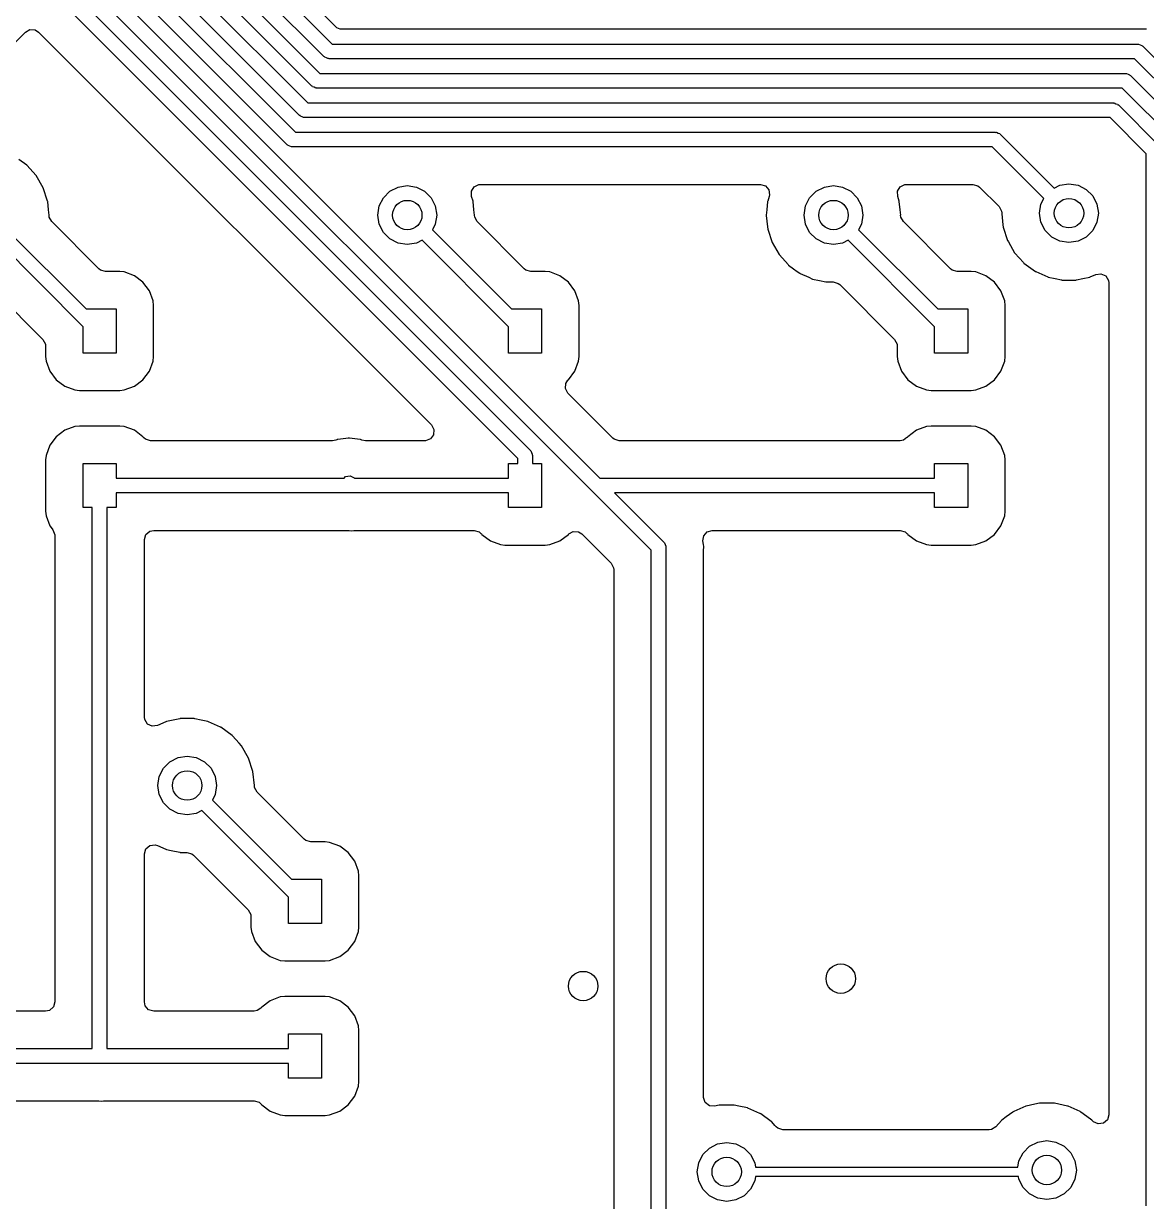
# Model space of a CAD drawing. Extents: x 1.41 to 5.39, y -5.53 to -2.36.
# Drawn here: x 4.425 to 5.026, y -4.643 to -4.013 of the extents above; entities that cross this region are included whole.
import ezdxf

# ---------------------------------------------------------------- set-up
doc = ezdxf.new("R2010")
doc.units = 0
doc.header["$MEASUREMENT"] = 0
doc.layers.add('BLACK', color=7, linetype='CONTINUOUS')

msp = doc.modelspace()

# ---------------------------------------------------------------- linework, layer by layer
at = {"layer": 'BLACK', "linetype": 'CONTINUOUS'}
for p, q in [((4.5197, -3.95327), (4.59009, -4.02366)), ((4.59219, -4.01465), (4.52871, -3.95117)), ((4.50397, -3.95979), (4.58358, -4.03939)), ((4.58568, -4.03038), (4.51298, -3.95768)), ((4.48821, -3.96626), (4.57706, -4.05512)), ((4.57916, -4.04611), (4.49725, -3.9642)), ((4.47248, -3.97278), (4.57055, -4.07085)), ((4.57265, -4.06184), (4.48149, -3.97068)), ((4.45675, -3.97929), (4.73336, -4.25591)), ((4.56613, -4.07757), (4.46576, -3.97719)), ((4.44102, -3.98581), (4.69609, -4.24088)), ((4.72895, -4.26263), (4.45003, -3.98371)), ((4.68937, -4.24529), (4.4343, -3.99022)), ((4.28425, -4.15908), (4.42604, -4.01729)), ((4.42604, -4.01729), (4.42849, -4.01595)), ((4.42849, -4.01595), (4.43128, -4.01615)), ((4.43128, -4.01615), (4.43305, -4.01729)), ((4.43305, -4.01729), (4.64318, -4.22742)), ((4.59248, -4.0148), (4.59219, -4.01465)), ((4.59266, -4.01505), (4.59248, -4.0148)), ((4.59354, -4.01534), (4.59266, -4.01505)), ((4.59436, -4.01576), (4.59354, -4.01534)), ((4.59468, -4.01571), (4.59436, -4.01576)), ((4.59498, -4.0158), (4.59468, -4.01571)), ((5.02579, -4.0158), (4.59498, -4.0158)), ((4.59009, -4.02366), (5.0209, -4.02366)), ((5.0209, -4.02366), (5.02121, -4.02376)), ((5.02121, -4.02376), (5.02152, -4.02371)), ((5.02152, -4.02371), (5.02234, -4.02413)), ((5.02234, -4.02413), (5.02322, -4.02441)), ((5.02322, -4.02441), (5.02341, -4.02467)), ((5.02341, -4.02467), (5.02369, -4.02481)), ((5.02369, -4.02481), (5.06377, -4.06489)), ((4.58596, -4.03052), (4.58568, -4.03038)), ((4.58615, -4.03078), (4.58596, -4.03052)), ((4.58703, -4.03107), (4.58615, -4.03078)), ((4.58785, -4.03149), (4.58703, -4.03107)), ((4.58816, -4.03144), (4.58785, -4.03149)), ((4.58846, -4.03153), (4.58816, -4.03144)), ((5.01927, -4.03153), (4.58846, -4.03153)), ((5.05705, -4.06931), (5.01927, -4.03153)), ((4.58358, -4.03939), (5.01439, -4.03939)), ((5.01439, -4.03939), (5.01469, -4.03949)), ((5.01469, -4.03949), (5.01501, -4.03944)), ((5.01501, -4.03944), (5.01583, -4.03986)), ((5.01583, -4.03986), (5.0167, -4.04014)), ((5.0167, -4.04014), (5.01689, -4.0404)), ((5.01689, -4.0404), (5.01717, -4.04054)), ((5.01717, -4.04054), (5.04804, -4.07141)), ((4.57945, -4.04625), (4.57916, -4.04611)), ((4.57963, -4.04651), (4.57945, -4.04625)), ((4.58051, -4.0468), (4.57963, -4.04651)), ((4.58133, -4.04721), (4.58051, -4.0468)), ((4.58165, -4.04716), (4.58133, -4.04721)), ((4.58195, -4.04726), (4.58165, -4.04716)), ((5.01276, -4.04726), (4.58195, -4.04726)), ((5.04132, -4.07582), (5.01276, -4.04726)), ((4.57706, -4.05512), (5.00787, -4.05512)), ((5.00787, -4.05512), (5.00818, -4.05522)), ((5.00818, -4.05522), (5.00849, -4.05517)), ((5.00849, -4.05517), (5.00931, -4.05559)), ((5.00931, -4.05559), (5.01019, -4.05587)), ((5.01019, -4.05587), (5.01037, -4.05613)), ((5.01037, -4.05613), (5.01066, -4.05627)), ((5.01066, -4.05627), (5.03231, -4.07792)), ((4.57293, -4.06198), (4.57265, -4.06184)), ((4.57312, -4.06224), (4.57293, -4.06198)), ((4.574, -4.06253), (4.57312, -4.06224)), ((4.57482, -4.06294), (4.574, -4.06253)), ((4.57513, -4.06289), (4.57482, -4.06294)), ((4.57543, -4.06299), (4.57513, -4.06289)), ((5.00624, -4.06299), (4.57543, -4.06299)), ((5.02559, -4.08234), (5.00624, -4.06299)), ((4.57055, -4.07085), (4.94486, -4.07085)), ((4.94486, -4.07085), (4.94517, -4.07095)), ((4.94517, -4.07095), (4.94548, -4.0709)), ((4.94548, -4.0709), (4.9463, -4.07131)), ((4.9463, -4.07131), (4.94718, -4.0716)), ((4.94718, -4.0716), (4.94736, -4.07186)), ((4.94736, -4.07186), (4.94765, -4.072)), ((4.94765, -4.072), (4.97638, -4.10073)), ((4.56642, -4.07771), (4.56613, -4.07757)), ((4.5666, -4.07797), (4.56642, -4.07771)), ((4.56748, -4.07825), (4.5666, -4.07797)), ((4.5683, -4.07867), (4.56748, -4.07825)), ((4.56862, -4.07862), (4.5683, -4.07867)), ((4.56892, -4.07872), (4.56862, -4.07862)), ((4.94323, -4.07872), (4.56892, -4.07872)), ((4.97081, -4.1063), (4.94323, -4.07872)), ((5.02559, -4.64513), (5.02559, -4.08234)), ((4.42682, -4.08843), (4.42261, -4.08537)), ((4.427, -4.08862), (4.42682, -4.08843)), ((4.43161, -4.09375), (4.427, -4.08862)), ((4.427, -4.08862), (4.427, -4.08862)), ((4.43185, -4.09402), (4.43161, -4.09375)), ((4.43561, -4.10053), (4.43185, -4.09402)), ((4.43793, -4.10768), (4.43561, -4.10053)), ((4.62106, -4.10242), (4.62545, -4.10018)), ((4.62545, -4.10018), (4.63031, -4.09941)), ((4.63031, -4.09941), (4.63518, -4.10018)), ((4.63518, -4.10018), (4.63957, -4.10242)), ((4.66462, -4.10244), (4.66606, -4.10005)), ((4.66606, -4.10005), (4.66857, -4.09881)), ((4.66857, -4.09881), (4.66942, -4.09874)), ((4.66942, -4.09874), (4.81917, -4.09874)), ((4.81917, -4.09874), (4.82185, -4.09953)), ((4.82185, -4.09953), (4.82368, -4.10164)), ((4.82368, -4.10164), (4.82408, -4.10441)), ((4.84901, -4.10242), (4.8534, -4.10018)), ((4.8534, -4.10018), (4.85827, -4.09941)), ((4.85827, -4.09941), (4.86313, -4.10018)), ((4.86313, -4.10018), (4.86752, -4.10242)), ((4.89257, -4.10244), (4.89402, -4.10005)), ((4.89402, -4.10005), (4.89652, -4.09881)), ((4.89652, -4.09881), (4.89737, -4.09874)), ((4.89737, -4.09874), (4.93289, -4.09874)), ((4.93289, -4.09874), (4.93557, -4.09953)), ((4.93557, -4.09953), (4.93639, -4.10019)), ((4.93639, -4.10019), (4.94686, -4.11066)), ((4.97638, -4.10073), (4.97939, -4.0992)), ((4.97939, -4.0992), (4.98425, -4.09843)), ((4.98425, -4.09843), (4.98912, -4.0992)), ((4.98912, -4.0992), (4.99351, -4.10143)), ((4.99351, -4.10143), (4.99699, -4.10492)), ((4.43796, -4.10794), (4.43793, -4.10768)), ((4.43842, -4.11229), (4.43796, -4.10794)), ((4.43796, -4.10794), (4.43796, -4.10794)), ((4.61534, -4.11029), (4.61757, -4.1059)), ((4.61757, -4.1059), (4.62106, -4.10242)), ((4.63957, -4.10242), (4.64306, -4.1059)), ((4.64306, -4.1059), (4.64529, -4.11029)), ((4.6647, -4.10523), (4.66462, -4.10244)), ((4.66549, -4.10768), (4.6647, -4.10523)), ((4.66552, -4.10794), (4.66549, -4.10768)), ((4.66598, -4.11229), (4.66552, -4.10794)), ((4.66552, -4.10794), (4.66552, -4.10794)), ((4.82306, -4.10794), (4.8226, -4.11229)), ((4.82309, -4.10768), (4.82306, -4.10794)), ((4.82306, -4.10794), (4.82306, -4.10794)), ((4.82388, -4.10523), (4.82309, -4.10768)), ((4.82408, -4.10441), (4.82388, -4.10523)), ((4.84329, -4.11029), (4.84553, -4.1059)), ((4.84553, -4.1059), (4.84901, -4.10242)), ((4.86752, -4.10242), (4.87101, -4.1059)), ((4.87101, -4.1059), (4.87324, -4.11029)), ((4.89265, -4.10523), (4.89257, -4.10244)), ((4.89345, -4.10768), (4.89265, -4.10523)), ((4.89347, -4.10794), (4.89345, -4.10768)), ((4.89393, -4.11229), (4.89347, -4.10794)), ((4.89347, -4.10794), (4.89347, -4.10794)), ((4.96927, -4.10931), (4.97081, -4.1063)), ((4.99699, -4.10492), (4.99923, -4.10931)), ((4.43872, -4.11516), (4.43842, -4.11229)), ((4.61457, -4.11516), (4.61534, -4.11029)), ((4.64529, -4.11029), (4.64606, -4.11516)), ((4.66628, -4.11516), (4.66598, -4.11229)), ((4.8226, -4.11229), (4.8223, -4.11516)), ((4.84252, -4.11516), (4.84329, -4.11029)), ((4.87324, -4.11029), (4.87402, -4.11516)), ((4.89423, -4.11516), (4.89393, -4.11229)), ((4.94686, -4.11066), (4.9482, -4.11312)), ((4.9482, -4.11312), (4.9483, -4.11404)), ((4.9483, -4.11404), (4.94829, -4.11417)), ((4.94829, -4.11417), (4.94831, -4.11443)), ((4.9685, -4.11417), (4.96927, -4.10931)), ((4.96927, -4.11904), (4.9685, -4.11417)), ((4.99923, -4.10931), (5, -4.11417)), ((5, -4.11417), (4.99923, -4.11904)), ((4.43871, -4.11529), (4.43872, -4.11516)), ((4.43881, -4.11621), (4.43871, -4.11529)), ((4.44015, -4.11867), (4.43881, -4.11621)), ((4.46536, -4.14388), (4.44015, -4.11867)), ((4.61534, -4.12002), (4.61457, -4.11516)), ((4.61757, -4.12441), (4.61534, -4.12002)), ((4.64529, -4.12002), (4.64376, -4.12303)), ((4.64606, -4.11516), (4.64529, -4.12002)), ((4.66627, -4.11529), (4.66628, -4.11516)), ((4.66637, -4.11621), (4.66627, -4.11529)), ((4.66771, -4.11867), (4.66637, -4.11621)), ((4.69292, -4.14388), (4.66771, -4.11867)), ((4.8223, -4.11516), (4.82233, -4.11542)), ((4.82233, -4.11542), (4.82233, -4.11542)), ((4.82233, -4.11542), (4.82296, -4.12139)), ((4.84329, -4.12002), (4.84252, -4.11516)), ((4.84553, -4.12441), (4.84329, -4.12002)), ((4.87324, -4.12002), (4.87171, -4.12303)), ((4.87402, -4.11516), (4.87324, -4.12002)), ((4.89422, -4.11529), (4.89423, -4.11516)), ((4.89432, -4.11621), (4.89422, -4.11529)), ((4.89566, -4.11867), (4.89432, -4.11621)), ((4.92087, -4.14388), (4.89566, -4.11867)), ((4.94831, -4.11443), (4.94893, -4.12031)), ((4.94893, -4.12031), (4.94907, -4.12165)), ((4.97151, -4.12343), (4.96927, -4.11904)), ((4.99923, -4.11904), (4.99699, -4.12343)), ((4.4162, -4.12303), (4.45852, -4.16535)), ((4.62106, -4.1279), (4.61757, -4.12441)), ((4.64376, -4.12303), (4.68608, -4.16535)), ((4.82296, -4.12139), (4.82309, -4.12263)), ((4.82309, -4.12263), (4.82541, -4.12979)), ((4.84901, -4.1279), (4.84553, -4.12441)), ((4.87171, -4.12303), (4.91403, -4.16535)), ((4.94907, -4.12165), (4.9514, -4.1288)), ((4.975, -4.12691), (4.97151, -4.12343)), ((4.99699, -4.12343), (4.99351, -4.12691)), ((4.45689, -4.17486), (4.41063, -4.1286)), ((4.62545, -4.13013), (4.62106, -4.1279)), ((4.63031, -4.13091), (4.62545, -4.13013)), ((4.63518, -4.13013), (4.63031, -4.13091)), ((4.63819, -4.1286), (4.63518, -4.13013)), ((4.68445, -4.17486), (4.63819, -4.1286)), ((4.82541, -4.12979), (4.82917, -4.1363)), ((4.8534, -4.13013), (4.84901, -4.1279)), ((4.85827, -4.13091), (4.8534, -4.13013)), ((4.86313, -4.13013), (4.85827, -4.13091)), ((4.86614, -4.1286), (4.86313, -4.13013)), ((4.9124, -4.17486), (4.86614, -4.1286)), ((4.9514, -4.1288), (4.95153, -4.12903)), ((4.95153, -4.12903), (4.95153, -4.12903)), ((4.95153, -4.12903), (4.95182, -4.12954)), ((4.95182, -4.12954), (4.95516, -4.13531)), ((4.97939, -4.12915), (4.975, -4.12691)), ((4.98425, -4.12992), (4.97939, -4.12915)), ((4.98912, -4.12915), (4.98425, -4.12992)), ((4.99351, -4.12691), (4.98912, -4.12915)), ((4.82917, -4.1363), (4.82935, -4.13649)), ((4.82935, -4.13649), (4.82935, -4.13649)), ((4.82935, -4.13649), (4.83403, -4.14169)), ((4.95516, -4.13531), (4.95533, -4.13551)), ((4.95533, -4.13551), (4.95533, -4.13551)), ((4.95533, -4.13551), (4.95989, -4.14057)), ((4.46619, -4.14455), (4.46536, -4.14388)), ((4.46887, -4.14533), (4.46619, -4.14455)), ((4.4765, -4.14533), (4.46887, -4.14533)), ((4.47895, -4.1456), (4.4765, -4.14533)), ((4.48432, -4.14761), (4.47895, -4.1456)), ((4.69374, -4.14455), (4.69292, -4.14388)), ((4.69643, -4.14533), (4.69374, -4.14455)), ((4.70406, -4.14533), (4.69643, -4.14533)), ((4.70651, -4.1456), (4.70406, -4.14533)), ((4.71188, -4.14761), (4.70651, -4.1456)), ((4.83403, -4.14169), (4.8342, -4.14188)), ((4.8342, -4.14188), (4.83695, -4.14388)), ((4.83695, -4.14388), (4.83893, -4.14532)), ((4.83893, -4.14532), (4.84029, -4.1463)), ((4.9217, -4.14455), (4.92087, -4.14388)), ((4.92438, -4.14533), (4.9217, -4.14455)), ((4.93201, -4.14533), (4.92438, -4.14533)), ((4.93446, -4.1456), (4.93201, -4.14533)), ((4.93983, -4.14761), (4.93446, -4.1456)), ((4.95989, -4.14057), (4.96019, -4.1409)), ((4.96019, -4.1409), (4.96627, -4.14532)), ((4.96627, -4.14532), (4.96651, -4.14543)), ((4.96651, -4.14543), (4.96651, -4.14543)), ((4.96651, -4.14543), (4.9729, -4.14827)), ((4.48891, -4.15105), (4.48432, -4.14761)), ((4.49235, -4.15564), (4.48891, -4.15105)), ((4.71647, -4.15105), (4.71188, -4.14761)), ((4.71991, -4.15564), (4.71647, -4.15105)), ((4.84029, -4.1463), (4.84052, -4.14641)), ((4.84052, -4.14641), (4.84052, -4.14641)), ((4.84052, -4.14641), (4.84506, -4.14843)), ((4.84506, -4.14843), (4.84715, -4.14936)), ((4.84715, -4.14936), (4.85072, -4.15012)), ((4.85072, -4.15012), (4.85425, -4.15087)), ((4.85425, -4.15087), (4.85425, -4.15087)), ((4.85425, -4.15087), (4.85451, -4.15093)), ((4.85451, -4.15093), (4.8581, -4.15093)), ((4.8581, -4.15093), (4.86078, -4.15171)), ((4.86078, -4.15171), (4.86161, -4.15238)), ((4.94442, -4.15105), (4.93983, -4.14761)), ((4.94786, -4.15564), (4.94442, -4.15105)), ((4.9729, -4.14827), (4.97314, -4.14838)), ((4.97314, -4.14838), (4.97682, -4.14916)), ((4.97682, -4.14916), (4.98024, -4.14989)), ((4.98024, -4.14989), (4.98024, -4.14989)), ((4.98024, -4.14989), (4.98049, -4.14994)), ((4.98049, -4.14994), (4.98801, -4.14994)), ((4.98801, -4.14994), (4.98827, -4.14989)), ((4.98827, -4.14989), (4.99169, -4.14916)), ((4.98827, -4.14989), (4.98827, -4.14989)), ((4.99169, -4.14916), (4.99537, -4.14838)), ((4.99537, -4.14838), (4.9956, -4.14827)), ((4.9956, -4.14827), (4.99859, -4.14694)), ((4.9956, -4.14827), (4.9956, -4.14827)), ((4.99859, -4.14694), (5.00136, -4.14657)), ((5.00136, -4.14657), (5.00389, -4.14775)), ((5.00389, -4.14775), (5.00538, -4.15012)), ((5.00538, -4.15012), (5.00557, -4.15147)), ((5.00557, -4.15147), (5.00557, -4.5964)), ((4.4061, -4.15238), (4.43542, -4.1817)), ((4.49436, -4.16101), (4.49235, -4.15564)), ((4.72192, -4.16101), (4.71991, -4.15564)), ((4.86161, -4.15238), (4.89093, -4.1817)), ((4.94987, -4.16101), (4.94786, -4.15564)), ((4.49463, -4.16346), (4.49436, -4.16101)), ((4.49463, -4.19087), (4.49463, -4.16346)), ((4.72219, -4.16346), (4.72192, -4.16101)), ((4.72219, -4.19087), (4.72219, -4.16346)), ((4.95014, -4.16346), (4.94987, -4.16101)), ((4.95014, -4.19087), (4.95014, -4.16346)), ((4.45852, -4.16535), (4.47461, -4.16535)), ((4.47461, -4.16535), (4.47461, -4.18898)), ((4.68608, -4.16535), (4.70217, -4.16535)), ((4.70217, -4.16535), (4.70217, -4.18898)), ((4.91403, -4.16535), (4.93012, -4.16535)), ((4.93012, -4.16535), (4.93012, -4.18898)), ((4.45689, -4.18898), (4.45689, -4.17486)), ((4.68445, -4.18898), (4.68445, -4.17486)), ((4.9124, -4.18898), (4.9124, -4.17486)), ((4.43542, -4.1817), (4.43676, -4.18415)), ((4.89093, -4.1817), (4.89227, -4.18415)), ((4.43676, -4.18415), (4.43687, -4.18521)), ((4.43687, -4.18521), (4.43687, -4.19087)), ((4.47461, -4.18898), (4.45689, -4.18898)), ((4.70217, -4.18898), (4.68445, -4.18898)), ((4.89227, -4.18415), (4.89238, -4.18521)), ((4.89238, -4.18521), (4.89238, -4.19087)), ((4.93012, -4.18898), (4.9124, -4.18898)), ((4.43687, -4.19087), (4.43714, -4.19332)), ((4.43714, -4.19332), (4.43915, -4.19869)), ((4.49235, -4.19869), (4.49436, -4.19332)), ((4.49436, -4.19332), (4.49463, -4.19087)), ((4.71991, -4.19869), (4.72192, -4.19332)), ((4.72192, -4.19332), (4.72219, -4.19087)), ((4.89238, -4.19087), (4.89265, -4.19332)), ((4.89265, -4.19332), (4.89466, -4.19869)), ((4.94786, -4.19869), (4.94987, -4.19332)), ((4.94987, -4.19332), (4.95014, -4.19087)), ((4.43915, -4.19869), (4.44259, -4.20328)), ((4.48891, -4.20328), (4.49235, -4.19869)), ((4.71647, -4.20328), (4.71991, -4.19869)), ((4.89466, -4.19869), (4.8981, -4.20328)), ((4.94442, -4.20328), (4.94786, -4.19869)), ((4.44259, -4.20328), (4.44718, -4.20672)), ((4.44718, -4.20672), (4.45255, -4.20873)), ((4.45255, -4.20873), (4.45499, -4.209)), ((4.4765, -4.209), (4.47895, -4.20873)), ((4.47895, -4.20873), (4.48432, -4.20672)), ((4.48432, -4.20672), (4.48891, -4.20328)), ((4.71489, -4.20801), (4.71509, -4.20522)), ((4.71623, -4.21046), (4.71489, -4.20801)), ((4.71509, -4.20522), (4.71622, -4.20347)), ((4.71622, -4.20347), (4.71647, -4.20328)), ((4.8981, -4.20328), (4.90269, -4.20672)), ((4.90269, -4.20672), (4.90806, -4.20873)), ((4.90806, -4.20873), (4.91051, -4.209)), ((4.93201, -4.209), (4.93446, -4.20873)), ((4.93446, -4.20873), (4.93983, -4.20672)), ((4.93983, -4.20672), (4.94442, -4.20328)), ((4.45499, -4.209), (4.4765, -4.209)), ((4.7402, -4.23443), (4.71623, -4.21046)), ((4.91051, -4.209), (4.93201, -4.209)), ((4.64318, -4.22742), (4.64452, -4.22987)), ((4.44259, -4.23373), (4.43915, -4.23832)), ((4.44718, -4.23029), (4.44259, -4.23373)), ((4.45255, -4.22828), (4.44718, -4.23029)), ((4.45499, -4.22801), (4.45255, -4.22828)), ((4.4765, -4.22801), (4.45499, -4.22801)), ((4.47895, -4.22828), (4.4765, -4.22801)), ((4.48432, -4.23029), (4.47895, -4.22828)), ((4.48891, -4.23373), (4.48432, -4.23029)), ((4.48912, -4.23401), (4.48891, -4.23373)), ((4.64432, -4.23266), (4.64265, -4.2349)), ((4.64452, -4.22987), (4.64432, -4.23266)), ((4.8981, -4.23373), (4.89789, -4.23401)), ((4.90269, -4.23029), (4.8981, -4.23373)), ((4.90806, -4.22828), (4.90269, -4.23029)), ((4.91051, -4.22801), (4.90806, -4.22828)), ((4.93201, -4.22801), (4.91051, -4.22801)), ((4.93446, -4.22828), (4.93201, -4.22801)), ((4.93983, -4.23029), (4.93446, -4.22828)), ((4.94442, -4.23373), (4.93983, -4.23029)), ((4.94786, -4.23832), (4.94442, -4.23373)), ((4.43915, -4.23832), (4.43714, -4.24369)), ((4.48937, -4.23426), (4.48912, -4.23401)), ((4.4894, -4.23424), (4.48937, -4.23426)), ((4.49032, -4.2351), (4.4894, -4.23424)), ((4.49301, -4.23589), (4.49032, -4.2351)), ((4.59027, -4.23589), (4.49301, -4.23589)), ((4.59217, -4.23551), (4.59027, -4.23589)), ((4.59256, -4.23535), (4.59217, -4.23551)), ((4.59286, -4.23522), (4.59256, -4.23535)), ((4.59318, -4.23518), (4.59286, -4.23522)), ((4.59879, -4.23444), (4.59318, -4.23518)), ((4.59318, -4.23518), (4.59318, -4.23518)), ((4.59911, -4.2344), (4.59879, -4.23444)), ((4.59944, -4.23444), (4.59911, -4.2344)), ((4.60505, -4.23518), (4.59944, -4.23444)), ((4.60537, -4.23522), (4.60505, -4.23518)), ((4.60505, -4.23518), (4.60505, -4.23518)), ((4.60606, -4.23551), (4.60537, -4.23522)), ((4.60796, -4.23589), (4.60606, -4.23551)), ((4.63967, -4.23589), (4.60796, -4.23589)), ((4.64003, -4.23587), (4.63967, -4.23589)), ((4.64265, -4.2349), (4.64003, -4.23587)), ((4.74103, -4.2351), (4.7402, -4.23443)), ((4.74371, -4.23589), (4.74103, -4.2351)), ((4.894, -4.23589), (4.74371, -4.23589)), ((4.89573, -4.23557), (4.894, -4.23589)), ((4.89757, -4.2342), (4.89573, -4.23557)), ((4.89764, -4.23426), (4.89757, -4.2342)), ((4.89789, -4.23401), (4.89764, -4.23426)), ((4.94987, -4.24369), (4.94786, -4.23832)), ((4.43714, -4.24369), (4.43687, -4.24614)), ((4.43687, -4.24614), (4.43687, -4.27355)), ((4.68937, -4.24803), (4.68937, -4.24529)), ((4.69609, -4.24088), (4.69624, -4.24116)), ((4.69624, -4.24116), (4.69649, -4.24135)), ((4.69649, -4.24135), (4.69678, -4.24223)), ((4.69678, -4.24223), (4.6972, -4.24305)), ((4.6972, -4.24305), (4.69715, -4.24336)), ((4.69715, -4.24336), (4.69724, -4.24366)), ((4.69724, -4.24366), (4.69724, -4.24803)), ((4.95014, -4.24614), (4.94987, -4.24369)), ((4.95014, -4.27355), (4.95014, -4.24614)), ((4.45689, -4.27165), (4.45689, -4.24803)), ((4.45689, -4.24803), (4.47461, -4.24803)), ((4.47461, -4.24803), (4.47461, -4.25591)), ((4.68445, -4.25591), (4.68445, -4.24803)), ((4.68445, -4.24803), (4.68937, -4.24803)), ((4.69724, -4.24803), (4.70217, -4.24803)), ((4.70217, -4.24803), (4.70217, -4.27165)), ((4.9124, -4.25591), (4.9124, -4.24803)), ((4.9124, -4.24803), (4.93012, -4.24803)), ((4.93012, -4.24803), (4.93012, -4.27165)), ((4.47461, -4.25591), (4.59648, -4.25591)), ((4.59648, -4.25591), (4.59733, -4.25505)), ((4.59733, -4.25505), (4.59973, -4.25467)), ((4.59973, -4.25467), (4.6019, -4.25578)), ((4.6019, -4.25578), (4.60202, -4.25591)), ((4.60202, -4.25591), (4.68445, -4.25591)), ((4.73336, -4.25591), (4.9124, -4.25591)), ((4.68445, -4.26378), (4.47461, -4.26378)), ((4.47461, -4.26378), (4.47461, -4.27165)), ((4.68445, -4.27165), (4.68445, -4.26378)), ((4.76081, -4.29449), (4.72895, -4.26263)), ((4.9124, -4.26378), (4.74124, -4.26378)), ((4.74124, -4.26378), (4.76753, -4.29007)), ((4.9124, -4.27165), (4.9124, -4.26378)), ((4.46181, -4.27165), (4.45689, -4.27165)), ((4.46181, -4.56102), (4.46181, -4.27165)), ((4.47461, -4.27165), (4.46969, -4.27165)), ((4.46969, -4.27165), (4.46969, -4.56102)), ((4.70217, -4.27165), (4.68445, -4.27165)), ((4.93012, -4.27165), (4.9124, -4.27165)), ((4.43687, -4.27355), (4.43714, -4.276)), ((4.43714, -4.276), (4.43915, -4.28137)), ((4.94786, -4.28137), (4.94987, -4.276)), ((4.94987, -4.276), (4.95014, -4.27355)), ((4.43915, -4.28137), (4.43936, -4.28165)), ((4.43936, -4.28165), (4.43936, -4.28165)), ((4.43936, -4.28165), (4.4408, -4.28357)), ((4.4408, -4.28357), (4.44178, -4.28619)), ((4.49049, -4.28608), (4.4926, -4.28425)), ((4.4926, -4.28425), (4.49467, -4.2838)), ((4.49467, -4.2838), (4.5985, -4.2838)), ((4.5985, -4.2838), (4.59915, -4.28384)), ((4.59915, -4.28384), (4.60039, -4.28401)), ((4.60039, -4.28401), (4.60164, -4.28384)), ((4.60164, -4.28384), (4.60229, -4.2838)), ((4.60229, -4.2838), (4.66605, -4.2838)), ((4.66605, -4.2838), (4.66873, -4.28459)), ((4.71668, -4.28568), (4.71913, -4.28434)), ((4.71913, -4.28434), (4.72191, -4.28454)), ((4.79074, -4.28456), (4.79337, -4.2838)), ((4.79337, -4.2838), (4.894, -4.2838)), ((4.894, -4.2838), (4.89668, -4.28459)), ((4.94442, -4.28596), (4.94786, -4.28137)), ((4.44178, -4.28619), (4.44179, -4.28654)), ((4.44179, -4.28654), (4.44179, -4.53604)), ((4.4897, -4.28876), (4.49049, -4.28608)), ((4.4897, -4.38368), (4.4897, -4.28876)), ((4.66873, -4.28459), (4.66966, -4.28545)), ((4.66966, -4.28545), (4.66969, -4.28542)), ((4.66969, -4.28542), (4.66994, -4.28567)), ((4.66994, -4.28567), (4.67015, -4.28596)), ((4.67015, -4.28596), (4.67474, -4.28939)), ((4.67474, -4.28939), (4.68011, -4.29141)), ((4.70651, -4.29141), (4.71188, -4.28939)), ((4.71188, -4.28939), (4.71647, -4.28596)), ((4.71647, -4.28596), (4.71668, -4.28568)), ((4.72191, -4.28454), (4.72369, -4.28568)), ((4.72369, -4.28568), (4.73933, -4.30133)), ((4.76753, -4.29007), (4.76767, -4.29035)), ((4.76767, -4.29035), (4.76793, -4.29054)), ((4.76793, -4.29054), (4.76821, -4.29142)), ((4.78845, -4.28941), (4.78888, -4.28665)), ((4.7887, -4.29129), (4.78845, -4.28941)), ((4.78888, -4.28665), (4.79074, -4.28456)), ((4.89668, -4.28459), (4.89761, -4.28545)), ((4.89761, -4.28545), (4.89764, -4.28542)), ((4.89764, -4.28542), (4.89789, -4.28567)), ((4.89789, -4.28567), (4.8981, -4.28596)), ((4.8981, -4.28596), (4.90269, -4.28939)), ((4.90269, -4.28939), (4.90806, -4.29141)), ((4.93446, -4.29141), (4.93983, -4.28939)), ((4.93983, -4.28939), (4.94442, -4.28596)), ((4.68011, -4.29141), (4.68255, -4.29167)), ((4.68255, -4.29167), (4.70406, -4.29167)), ((4.70406, -4.29167), (4.70651, -4.29141)), ((4.76081, -4.8478), (4.76081, -4.29449)), ((4.76821, -4.29142), (4.76863, -4.29224)), ((4.76863, -4.29224), (4.76858, -4.29255)), ((4.76858, -4.29255), (4.76868, -4.29286)), ((4.76868, -4.29286), (4.76868, -4.84943)), ((4.78886, -4.29246), (4.7887, -4.29129)), ((4.7887, -4.29129), (4.7887, -4.29129)), ((4.7887, -4.29475), (4.78874, -4.2941)), ((4.7887, -4.58693), (4.7887, -4.29475)), ((4.78874, -4.2941), (4.78887, -4.29318)), ((4.78891, -4.29286), (4.78886, -4.29246)), ((4.78887, -4.29318), (4.78891, -4.29286)), ((4.90806, -4.29141), (4.91051, -4.29167)), ((4.91051, -4.29167), (4.93201, -4.29167)), ((4.93201, -4.29167), (4.93446, -4.29141)), ((4.73933, -4.30133), (4.74067, -4.30378)), ((4.74067, -4.30378), (4.74079, -4.30483)), ((4.74079, -4.30483), (4.74079, -4.73922)), ((4.48989, -4.38503), (4.4897, -4.38368)), ((4.49138, -4.3874), (4.48989, -4.38503)), ((4.50858, -4.38456), (4.50516, -4.38529)), ((4.50859, -4.38456), (4.50858, -4.38456)), ((4.50884, -4.38451), (4.50859, -4.38456)), ((4.51636, -4.38451), (4.50884, -4.38451)), ((4.51661, -4.38456), (4.51636, -4.38451)), ((4.52003, -4.38529), (4.51661, -4.38456)), ((4.51661, -4.38456), (4.51661, -4.38456)), ((4.49391, -4.38858), (4.49138, -4.3874)), ((4.49668, -4.38821), (4.49391, -4.38858)), ((4.50125, -4.38618), (4.49668, -4.38821)), ((4.50148, -4.38607), (4.50125, -4.38618)), ((4.50125, -4.38618), (4.50125, -4.38618)), ((4.50516, -4.38529), (4.50148, -4.38607)), ((4.52371, -4.38607), (4.52003, -4.38529)), ((4.52395, -4.38618), (4.52371, -4.38607)), ((4.53034, -4.38902), (4.52395, -4.38618)), ((4.52395, -4.38618), (4.52395, -4.38618)), ((4.53058, -4.38913), (4.53034, -4.38902)), ((4.53034, -4.38902), (4.53034, -4.38902)), ((4.53666, -4.39355), (4.53058, -4.38913)), ((4.53684, -4.39374), (4.53666, -4.39355)), ((4.54032, -4.39761), (4.53684, -4.39374)), ((4.53684, -4.39374), (4.53684, -4.39374)), ((4.54169, -4.39914), (4.54032, -4.39761)), ((4.54545, -4.40565), (4.54169, -4.39914)), ((4.49986, -4.41102), (4.50334, -4.40754)), ((4.50334, -4.40754), (4.50773, -4.4053)), ((4.50773, -4.4053), (4.5126, -4.40453)), ((4.5126, -4.40453), (4.51746, -4.4053)), ((4.51746, -4.4053), (4.52185, -4.40754)), ((4.52185, -4.40754), (4.52534, -4.41102)), ((4.54778, -4.4128), (4.54545, -4.40565)), ((4.49685, -4.42028), (4.49762, -4.41541)), ((4.49762, -4.41541), (4.49986, -4.41102)), ((4.52534, -4.41102), (4.52758, -4.41541)), ((4.52758, -4.41541), (4.52835, -4.42028)), ((4.54856, -4.42028), (4.54778, -4.4128)), ((4.49762, -4.42514), (4.49685, -4.42028)), ((4.52835, -4.42028), (4.52758, -4.42514)), ((4.54855, -4.4204), (4.54856, -4.42028)), ((4.54865, -4.42133), (4.54855, -4.4204)), ((4.54999, -4.42379), (4.54865, -4.42133)), ((4.49986, -4.42953), (4.49762, -4.42514)), ((4.52758, -4.42514), (4.52604, -4.42815)), ((4.52604, -4.42815), (4.56836, -4.47047)), ((4.5752, -4.449), (4.54999, -4.42379)), ((4.50334, -4.43302), (4.49986, -4.42953)), ((4.50773, -4.43525), (4.50334, -4.43302)), ((4.5126, -4.43602), (4.50773, -4.43525)), ((4.51746, -4.43525), (4.5126, -4.43602)), ((4.52047, -4.43372), (4.51746, -4.43525)), ((4.56673, -4.47998), (4.52047, -4.43372)), ((4.4897, -4.45687), (4.49049, -4.45419)), ((4.49049, -4.45419), (4.4926, -4.45236)), ((4.4926, -4.45236), (4.49537, -4.45196)), ((4.49537, -4.45196), (4.49668, -4.45234)), ((4.49668, -4.45234), (4.50125, -4.45437)), ((4.50125, -4.45437), (4.50125, -4.45437)), ((4.50125, -4.45437), (4.50148, -4.45448)), ((4.50148, -4.45448), (4.50399, -4.45501)), ((4.57603, -4.44967), (4.5752, -4.449)), ((4.57871, -4.45045), (4.57603, -4.44967)), ((4.58634, -4.45045), (4.57871, -4.45045)), ((4.58879, -4.45072), (4.58634, -4.45045)), ((4.59416, -4.45273), (4.58879, -4.45072)), ((4.59875, -4.45617), (4.59416, -4.45273)), ((4.4897, -4.53604), (4.4897, -4.45687)), ((4.50399, -4.45501), (4.50858, -4.45599)), ((4.50858, -4.45599), (4.50859, -4.45599)), ((4.50859, -4.45599), (4.50884, -4.45604)), ((4.50884, -4.45604), (4.51243, -4.45604)), ((4.51243, -4.45604), (4.51511, -4.45683)), ((4.51511, -4.45683), (4.51594, -4.4575)), ((4.51594, -4.4575), (4.54526, -4.48682)), ((4.60219, -4.46076), (4.59875, -4.45617)), ((4.6042, -4.46613), (4.60219, -4.46076)), ((4.60447, -4.46858), (4.6042, -4.46613)), ((4.56836, -4.47047), (4.58445, -4.47047)), ((4.58445, -4.47047), (4.58445, -4.49409)), ((4.60447, -4.49599), (4.60447, -4.46858)), ((4.56673, -4.49409), (4.56673, -4.47998)), ((4.54526, -4.48682), (4.5466, -4.48927)), ((4.5466, -4.48927), (4.54671, -4.49032)), ((4.54671, -4.49032), (4.54671, -4.49599)), ((4.54671, -4.49599), (4.54698, -4.49844)), ((4.54698, -4.49844), (4.54899, -4.50381)), ((4.58445, -4.49409), (4.56673, -4.49409)), ((4.60219, -4.50381), (4.6042, -4.49844)), ((4.6042, -4.49844), (4.60447, -4.49599)), ((4.54899, -4.50381), (4.55243, -4.5084)), ((4.59875, -4.5084), (4.60219, -4.50381)), ((4.55243, -4.5084), (4.55702, -4.51184)), ((4.59416, -4.51184), (4.59875, -4.5084)), ((4.55702, -4.51184), (4.56239, -4.51385)), ((4.56239, -4.51385), (4.56484, -4.51411)), ((4.56484, -4.51411), (4.58634, -4.51411)), ((4.58634, -4.51411), (4.58879, -4.51385)), ((4.58879, -4.51385), (4.59416, -4.51184)), ((4.44179, -4.53604), (4.441, -4.53873)), ((4.49015, -4.5381), (4.4897, -4.53604)), ((4.55702, -4.53541), (4.55243, -4.53885)), ((4.56239, -4.5334), (4.55702, -4.53541)), ((4.56484, -4.53313), (4.56239, -4.5334)), ((4.58634, -4.53313), (4.56484, -4.53313)), ((4.58879, -4.5334), (4.58634, -4.53313)), ((4.59416, -4.53541), (4.58879, -4.5334)), ((4.59875, -4.53885), (4.59416, -4.53541)), ((4.43683, -4.541), (4.37529, -4.541)), ((4.43889, -4.54056), (4.43683, -4.541)), ((4.441, -4.53873), (4.43889, -4.54056)), ((4.49198, -4.54022), (4.49015, -4.5381)), ((4.49467, -4.541), (4.49198, -4.54022)), ((4.54833, -4.541), (4.49467, -4.541)), ((4.55006, -4.54069), (4.54833, -4.541)), ((4.5519, -4.53932), (4.55006, -4.54069)), ((4.55197, -4.53938), (4.5519, -4.53932)), ((4.55222, -4.53913), (4.55197, -4.53938)), ((4.55243, -4.53885), (4.55222, -4.53913)), ((4.60219, -4.54344), (4.59875, -4.53885)), ((4.6042, -4.54881), (4.60219, -4.54344)), ((4.60447, -4.55125), (4.6042, -4.54881)), ((4.56673, -4.56102), (4.56673, -4.55315)), ((4.56673, -4.55315), (4.58445, -4.55315)), ((4.58445, -4.55315), (4.58445, -4.57677)), ((4.60447, -4.57867), (4.60447, -4.55125)), ((4.35689, -4.56102), (4.46181, -4.56102)), ((4.46969, -4.56102), (4.56673, -4.56102)), ((4.56673, -4.5689), (4.35689, -4.5689)), ((4.56673, -4.57677), (4.56673, -4.5689)), ((4.58445, -4.57677), (4.56673, -4.57677)), ((4.6042, -4.58111), (4.60447, -4.57867)), ((4.59875, -4.59107), (4.60219, -4.58648)), ((4.60219, -4.58648), (4.6042, -4.58111)), ((4.37529, -4.58892), (4.46464, -4.58892)), ((4.46464, -4.58892), (4.46529, -4.58896)), ((4.46529, -4.58896), (4.46654, -4.58912)), ((4.46654, -4.58912), (4.46778, -4.58896)), ((4.46778, -4.58896), (4.46843, -4.58892)), ((4.46843, -4.58892), (4.54833, -4.58892)), ((4.54833, -4.58892), (4.55102, -4.5897)), ((4.55102, -4.5897), (4.55194, -4.59057)), ((4.55194, -4.59057), (4.55197, -4.59054)), ((4.55197, -4.59054), (4.55222, -4.59079)), ((4.55222, -4.59079), (4.55243, -4.59107)), ((4.55243, -4.59107), (4.55702, -4.59451)), ((4.59416, -4.59451), (4.59875, -4.59107)), ((4.78871, -4.58726), (4.7887, -4.58693)), ((4.78968, -4.58988), (4.78871, -4.58726)), ((4.79191, -4.59157), (4.78968, -4.58988)), ((4.79469, -4.59178), (4.79191, -4.59157)), ((4.79717, -4.59125), (4.79469, -4.59178)), ((4.79742, -4.5912), (4.79717, -4.59125)), ((4.79717, -4.59125), (4.79717, -4.59125)), ((4.80494, -4.5912), (4.79742, -4.5912)), ((4.80519, -4.59125), (4.80494, -4.5912)), ((4.80767, -4.59178), (4.80519, -4.59125)), ((4.80519, -4.59125), (4.80519, -4.59125)), ((4.81229, -4.59276), (4.80767, -4.59178)), ((4.81253, -4.59287), (4.81229, -4.59276)), ((4.81893, -4.59572), (4.81253, -4.59287)), ((4.81253, -4.59287), (4.81253, -4.59287)), ((4.96109, -4.59189), (4.9547, -4.59473)), ((4.96133, -4.59178), (4.96109, -4.59189)), ((4.96109, -4.59189), (4.96109, -4.59189)), ((4.96598, -4.59079), (4.96133, -4.59178)), ((4.96843, -4.59027), (4.96598, -4.59079)), ((4.96868, -4.59022), (4.96843, -4.59027)), ((4.96843, -4.59027), (4.96843, -4.59027)), ((4.9762, -4.59022), (4.96868, -4.59022)), ((4.97645, -4.59027), (4.9762, -4.59022)), ((4.9789, -4.59079), (4.97645, -4.59027)), ((4.97645, -4.59027), (4.97645, -4.59027)), ((4.98355, -4.59178), (4.9789, -4.59079)), ((4.98379, -4.59189), (4.98355, -4.59178)), ((4.99019, -4.59473), (4.98379, -4.59189)), ((4.98379, -4.59189), (4.98379, -4.59189)), ((4.55702, -4.59451), (4.56239, -4.59653)), ((4.56239, -4.59653), (4.56484, -4.59679)), ((4.56484, -4.59679), (4.58634, -4.59679)), ((4.58634, -4.59679), (4.58879, -4.59653)), ((4.58879, -4.59653), (4.59416, -4.59451)), ((4.81916, -4.59582), (4.81893, -4.59572)), ((4.81893, -4.59572), (4.81893, -4.59572)), ((4.81937, -4.59597), (4.81916, -4.59582)), ((4.82493, -4.60001), (4.81937, -4.59597)), ((4.81937, -4.59597), (4.81937, -4.59597)), ((4.94838, -4.59926), (4.9482, -4.59945)), ((4.95069, -4.59758), (4.94838, -4.59926)), ((4.95425, -4.59499), (4.95069, -4.59758)), ((4.95446, -4.59484), (4.95425, -4.59499)), ((4.95425, -4.59499), (4.95425, -4.59499)), ((4.9547, -4.59473), (4.95446, -4.59484)), ((4.9547, -4.59473), (4.9547, -4.59473)), ((4.99042, -4.59484), (4.99019, -4.59473)), ((4.99019, -4.59473), (4.99019, -4.59473)), ((4.99063, -4.59499), (4.99042, -4.59484)), ((4.99189, -4.5959), (4.99063, -4.59499)), ((4.99063, -4.59499), (4.99063, -4.59499)), ((4.99651, -4.59926), (4.99189, -4.5959)), ((4.99691, -4.59971), (4.99651, -4.59926)), ((5.00478, -4.59908), (5.00267, -4.60091)), ((5.00557, -4.5964), (5.00478, -4.59908)), ((4.82525, -4.60024), (4.82493, -4.60001)), ((4.82694, -4.60212), (4.82525, -4.60024)), ((4.82756, -4.60281), (4.82694, -4.60212)), ((4.82856, -4.60366), (4.82756, -4.60281)), ((4.83124, -4.60445), (4.82856, -4.60366)), ((4.94149, -4.60445), (4.83124, -4.60445)), ((4.9428, -4.60427), (4.94149, -4.60445)), ((4.94518, -4.60281), (4.9428, -4.60427)), ((4.9482, -4.59945), (4.94518, -4.60281)), ((4.9482, -4.59945), (4.9482, -4.59945)), ((4.99692, -4.59972), (4.99691, -4.59971)), ((4.99736, -4.60015), (4.99692, -4.59972)), ((4.9999, -4.60131), (4.99736, -4.60015)), ((5.00267, -4.60091), (4.9999, -4.60131)), ((4.79192, -4.61423), (4.79631, -4.61199)), ((4.79631, -4.61199), (4.80118, -4.61122)), ((4.80118, -4.61122), (4.80605, -4.61199)), ((4.80605, -4.61199), (4.81044, -4.61423)), ((4.96318, -4.61324), (4.96757, -4.61101)), ((4.96757, -4.61101), (4.97244, -4.61024)), ((4.97244, -4.61024), (4.97731, -4.61101)), ((4.97731, -4.61101), (4.9817, -4.61324)), ((4.7862, -4.6221), (4.78844, -4.61771)), ((4.78844, -4.61771), (4.79192, -4.61423)), ((4.81044, -4.61423), (4.81392, -4.61771)), ((4.81392, -4.61771), (4.81616, -4.6221)), ((4.95746, -4.62112), (4.9597, -4.61673)), ((4.9597, -4.61673), (4.96318, -4.61324)), ((4.9817, -4.61324), (4.98518, -4.61673)), ((4.98518, -4.61673), (4.98742, -4.62112)), ((4.78543, -4.62697), (4.7862, -4.6221)), ((4.81616, -4.6221), (4.81653, -4.62447)), ((4.81653, -4.62447), (4.95693, -4.62447)), ((4.95693, -4.62447), (4.95746, -4.62112)), ((4.98742, -4.62112), (4.98819, -4.62598)), ((4.7862, -4.63183), (4.78543, -4.62697)), ((4.81653, -4.62947), (4.81616, -4.63183)), ((4.95724, -4.62947), (4.81653, -4.62947)), ((4.95746, -4.63085), (4.95724, -4.62947)), ((4.9597, -4.63524), (4.95746, -4.63085)), ((4.98742, -4.63085), (4.98518, -4.63524)), ((4.98819, -4.62598), (4.98742, -4.63085)), ((4.78844, -4.63622), (4.7862, -4.63183)), ((4.79192, -4.63971), (4.78844, -4.63622)), ((4.81392, -4.63622), (4.81044, -4.63971)), ((4.81616, -4.63183), (4.81392, -4.63622)), ((4.96318, -4.63872), (4.9597, -4.63524)), ((4.98518, -4.63524), (4.9817, -4.63872)), ((4.79631, -4.64195), (4.79192, -4.63971)), ((4.80118, -4.64272), (4.79631, -4.64195)), ((4.80605, -4.64195), (4.80118, -4.64272)), ((4.81044, -4.63971), (4.80605, -4.64195)), ((4.96757, -4.64096), (4.96318, -4.63872)), ((4.97244, -4.64173), (4.96757, -4.64096)), ((4.97731, -4.64096), (4.97244, -4.64173)), ((4.9817, -4.63872), (4.97731, -4.64096))]:
    msp.add_line(p, q, dxfattribs=at)
at = {"layer": 'BLACK'}
for centre in [(4.63031, -4.11516), (4.85827, -4.11516), (4.98425, -4.11417), (4.5126, -4.42028), (4.8622, -4.52362), (4.72441, -4.52756), (4.97244, -4.62598), (4.80118, -4.62697)]:
    msp.add_circle(centre, 0.00787, dxfattribs=at)

doc.saveas('drawing.dxf')
